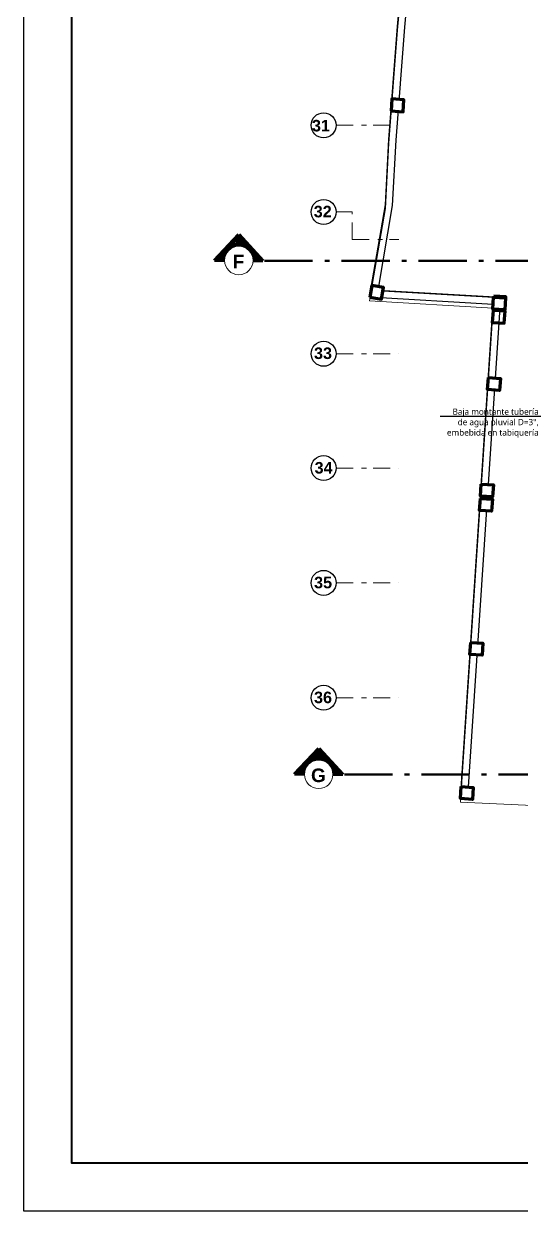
# Model space of a CAD drawing. Header units: millimetres. Extents: x 1 to 121, y 0 to 90.
# Drawn here: x 0.76 to 11.09, y -0.05 to 24.64 of the extents above; entities that cross this region are included whole.
import ezdxf
from ezdxf import colors
from ezdxf.entities.mleader import LeaderData, LeaderLine
from ezdxf.enums import TextEntityAlignment as Align
from ezdxf.math import Vec2, Vec3

# ---------------------------------------------------------------- set-up
doc = ezdxf.new("R2010")
doc.units = ezdxf.units.MM
doc.set_wipeout_variables(frame=1)
for name, pattern in [('1CORTE', [1.5, 1, -0.25, 0, -0.25]), ('ACAD_ISO04W100', [30, 24, -3, 0, -3]), ('Dot & Dashed', [0.670278, 0.352778, -0.176389, 0, -0.141111])]:
    doc.linetypes.add(name, pattern=pattern)
for name, color, linetype, lineweight in [('1', 7, 'Continuous', 5), ('AA. Proyeccion Corte', 10, '1CORTE', 50), ('BUZON', 152, 'Continuous', 35), ('COLUMNAS 50', 32, 'Continuous', 70), ('CORTE_EJE', 31, 'ACAD_ISO04W100', 80), ('Cotas varias El', 253, 'Continuous', 13), ('GRAFO 0 BLANCO', 7, 'Continuous', 0), ('GRAFO 3', 22, 'Continuous', 30), ('GRAFO 4', 7, 'Continuous', 30), ('letras sr', 7, 'Continuous', 5), ('TEXTOS-SUBTITULO', 7, 'Continuous', 30)]:
    doc.layers.add(name, color=color, linetype=linetype, lineweight=lineweight)
doc.layers.add('JUNTAS - SUCUY', color=7, linetype='Continuous')
doc.styles.add('Generales', font='trebuc.ttf', dxfattribs={"height": 0.1})
doc.styles.add('GENERATED_STYLE_1', font='arialbd.ttf')
doc.styles.add('TURBO_BASS', font='swisseb.ttf')

# ---------------------------------------------------------------- blocks, each defined once
blk = doc.blocks.new('*U232')
at = {"lineweight": 40}
blk.add_wipeout([(0.003, 0.25), (0.253, 0.247), (0.25, -0.003), (0, 0)], dxfattribs=at).dxf.layer = 'JUNTAS - SUCUY'
at = {"layer": 'COLUMNAS 50'}
blk.add_lwpolyline([(0.003, 0.25), (0.253, 0.247), (0.25, -0.003), (0, 0)], close=True, dxfattribs=at)
blk = doc.blocks.new('*U237')
at = {"lineweight": 40}
blk.add_wipeout([(0.001, 0.25), (0.251, 0.249), (0.25, -0.001), (0, 0)], dxfattribs=at).dxf.layer = 'JUNTAS - SUCUY'
at = {"layer": 'COLUMNAS 50'}
blk.add_lwpolyline([(0.001, 0.25), (0.251, 0.249), (0.25, -0.001), (0, 0)], close=True, dxfattribs=at)
blk = doc.blocks.new('*U242')
at = {"lineweight": 40}
blk.add_wipeout([(-0.006, 0.25), (0.243, 0.256), (0.25, 0.006), (0, 0)], dxfattribs=at).dxf.layer = 'JUNTAS - SUCUY'
at = {"layer": 'COLUMNAS 50'}
blk.add_lwpolyline([(-0.006, 0.25), (0.243, 0.256), (0.25, 0.006), (0, 0)], close=True, dxfattribs=at)
blk = doc.blocks.new('*U243')
at = {"lineweight": 40}
blk.add_wipeout([(-0.029, 0.248), (0.219, 0.278), (0.248, 0.029), (0, 0)], dxfattribs=at).dxf.layer = 'JUNTAS - SUCUY'
at = {"layer": 'COLUMNAS 50'}
blk.add_lwpolyline([(-0.029, 0.248), (0.219, 0.278), (0.248, 0.029), (0, 0)], close=True, dxfattribs=at)

msp = doc.modelspace()

# ---------------------------------------------------------------- hatches: boundary and pattern name
at = {"layer": '1', "lineweight": 5}
h = msp.add_hatch(dxfattribs=at)
h.set_pattern_fill('_USER,_O', scale=0.02, angle=810, pattern_type=0)
h.set_pattern_definition([(90.373563, (156.34007, -36.650652), (0.019999575, 0.000130397), [])])
h.paths.add_polyline_path([(5.228, 20.011, -0.414214), (5.522, 19.713), (5.728, 19.711), (5.229, 20.256), (4.723, 19.718), (4.93, 19.717, -0.414214)])
h = msp.add_hatch(dxfattribs=at)
h.set_pattern_fill('_USER,_O', scale=0.02, angle=810, pattern_type=0)
h.set_pattern_definition([(90.373563, (156.34007, -36.650652), (0.019999575, 0.000130397), [])])
h.paths.add_polyline_path([(5.228, 20.011, -0.414214), (5.522, 19.713), (5.728, 19.711), (5.229, 20.256), (4.723, 19.718), (4.93, 19.717, -0.414214)])
h = msp.add_hatch(dxfattribs=at)
h.set_pattern_fill('_USER,_O', scale=0.02, angle=810, pattern_type=0)
h.set_pattern_definition([(90.373563, (156.34007, -36.650652), (0.019999575, 0.000130397), [])])
h.paths.add_polyline_path([(5.228, 20.011, -0.414214), (5.522, 19.713), (5.728, 19.711), (5.229, 20.256), (4.723, 19.718), (4.93, 19.717, -0.414214)])
h = msp.add_hatch(dxfattribs=at)
h.set_pattern_fill('_USER,_O', scale=0.02, angle=810, pattern_type=0)
h.set_pattern_definition([(90.373563, (156.34007, -36.650652), (0.019999575, 0.000130397), [])])
h.paths.add_polyline_path([(5.228, 20.011, -0.414214), (5.522, 19.713), (5.728, 19.711), (5.229, 20.256), (4.723, 19.718), (4.93, 19.717, -0.414214)])
h = msp.add_hatch(dxfattribs=at)
h.set_pattern_fill('_USER,_O', scale=0.02, angle=810, pattern_type=0)
h.set_pattern_definition([(90.373563, (157.998864, -47.331901), (0.019999575, 0.000130397), [])])
h.paths.add_polyline_path([(6.887, 9.329, -0.414214), (7.181, 9.032), (7.387, 9.03), (6.888, 9.575), (6.382, 9.037), (6.589, 9.035, -0.414214)])
h = msp.add_hatch(dxfattribs=at)
h.set_pattern_fill('_USER,_O', scale=0.02, angle=810, pattern_type=0)
h.set_pattern_definition([(90.373563, (157.998864, -47.331901), (0.019999575, 0.000130397), [])])
h.paths.add_polyline_path([(6.887, 9.329, -0.414214), (7.181, 9.032), (7.387, 9.03), (6.888, 9.575), (6.382, 9.037), (6.589, 9.035, -0.414214)])

# ---------------------------------------------------------------- linework, layer by layer
at = {"color": 7}
msp.add_lwpolyline([(0.76, 89.953), (120.76, 89.953), (120.76, -0.047), (0.76, -0.047), (0.76, 89.953)], dxfattribs=at)
at = {"color": 7, "lineweight": 40}
msp.add_lwpolyline([(1.76, 88.953), (119.76, 88.953), (119.76, 0.953), (1.76, 0.953)], close=True, dxfattribs=at)
at = {"layer": '1', "color": 7}
for centre in [(5.226, 19.717), (5.226, 19.717), (5.226, 19.717), (5.226, 19.717), (6.885, 9.035), (6.885, 9.035)]:
    msp.add_circle(centre, 0.296, dxfattribs=at)
at = {"layer": 'AA. Proyeccion Corte', "color": 7}
for p, q in [((16.359, 19.711), (5.522, 19.711)), ((16.359, 19.711), (5.522, 19.711)), ((13.218, 9.03), (7.181, 9.03))]:
    msp.add_line(p, q, dxfattribs=at)
at = {"layer": 'BUZON'}
for points in [[(10.519, 18.954), (8.218, 19.089)], [(10.656, 18.669), (10.66, 18.72)]]:
    msp.add_lwpolyline(points, dxfattribs=at)
at = {"layer": 'COLUMNAS 50'}
for points in [[(10.524, 18.978), (10.51, 18.729), (10.759, 18.714), (10.774, 18.964), (10.524, 18.978)], [(10.506, 18.679), (10.49, 18.429), (10.739, 18.413), (10.756, 18.662), (10.506, 18.679)]]:
    msp.add_lwpolyline(points, dxfattribs=at)
at = {"layer": 'CORTE_EJE', "color": 7, "linetype": 'ACAD_ISO04W100', "ltscale": 0.8}
for points in [[(4.93, 19.717), (4.723, 19.718), (5.229, 20.256), (5.728, 19.711), (5.522, 19.713)], [(4.93, 19.717), (4.723, 19.718), (5.229, 20.256), (5.728, 19.711), (5.522, 19.713)], [(4.93, 19.717), (4.723, 19.718), (5.229, 20.256), (5.728, 19.711), (5.522, 19.713)], [(4.93, 19.717), (4.723, 19.718), (5.229, 20.256), (5.728, 19.711), (5.522, 19.713)], [(6.589, 9.035), (6.382, 9.037), (6.888, 9.575), (7.387, 9.03), (7.181, 9.032)], [(6.589, 9.035), (6.382, 9.037), (6.888, 9.575), (7.387, 9.03), (7.181, 9.032)]]:
    msp.add_lwpolyline(points, dxfattribs=at)
at = {"layer": 'Cotas varias El', "linetype": 'Dot & Dashed'}
for p, q in [((7.247, 22.528), (8.552, 22.528)), ((7.582, 20.153), (8.552, 20.153)), ((7.247, 17.778), (8.552, 17.778)), ((7.247, 15.403), (8.552, 15.403)), ((7.247, 13.016), (8.552, 13.016)), ((7.247, 10.628), (8.552, 10.628))]:
    msp.add_line(p, q, dxfattribs=at)
msp.add_lwpolyline([(7.582, 20.153), (7.582, 20.726), (7.247, 20.726)], dxfattribs=at)
at = {"layer": 'GRAFO 0 BLANCO', "color": 7}
for p, q in [((8.524, 24.504), (8.823, 27.953)), ((8.341, 22.155), (8.524, 24.504)), ((8.271, 20.8), (8.341, 22.155)), ((7.943, 18.879), (8.271, 20.8)), ((10.51, 18.729), (7.943, 18.879)), ((9.829, 8.456), (10.51, 18.729)), ((64.813, 5.837), (9.829, 8.456))]:
    msp.add_line(p, q, dxfattribs=at)
at = {"layer": 'GRAFO 3', "color": 7, "linetype": 'Continuous'}
for p, q in [((8.524, 24.58), (8.823, 28.029)), ((8.674, 24.568), (8.973, 28.017)), ((8.341, 22.231), (8.524, 24.58)), ((8.491, 22.221), (8.674, 24.568)), ((8.271, 20.876), (8.341, 22.231)), ((8.42, 20.86), (8.491, 22.221)), ((7.943, 18.955), (8.271, 20.876)), ((8.119, 19.095), (8.42, 20.86)), ((10.669, 18.946), (8.119, 19.095)), ((10.51, 18.805), (7.943, 18.955)), ((9.829, 8.532), (10.51, 18.805)), ((9.989, 8.675), (10.669, 18.946))]:
    msp.add_line(p, q, dxfattribs=at)
at = {"layer": 'GRAFO 4', "linetype": 'Continuous'}
for centre in [(6.987, 22.528), (6.987, 20.726), (6.987, 17.778), (6.987, 15.403), (6.987, 13.016), (6.987, 10.628)]:
    msp.add_circle(centre, 0.26, dxfattribs=at)

# ---------------------------------------------------------------- texts
at = {"char_height": 0.24, "width": 1.011031258713047e-14, "attachment_point": 9, "rotation": 0, "style": 'GENERATED_STYLE_1'}
for s, insert in [('31', (7.118, 22.397)), ('32', (7.155, 20.611)), ('33', (7.161, 17.666)), ('34', (7.173, 15.285)), ('35', (7.162, 12.899)), ('36', (7.161, 10.511))]:
    msp.add_mtext(s, dxfattribs=dict(at, insert=insert))
at = {"layer": 'TEXTOS-SUBTITULO', "style": 'TURBO_BASS'}
for s, p in [('F', (5.22, 19.555)), ('F', (5.22, 19.555)), ('G', (6.879, 8.874))]:
    msp.add_text(s, height=0.283, rotation=360, dxfattribs=at).set_placement(p, align=Align.CENTER)

# ---------------------------------------------------------------- leaders
at = {"layer": 'letras sr'}
ml = msp.add_multileader_mtext('Standard', dxfattribs=at)
ml.set_content('Baja montante tubería \\Pde agua pluvial D=3",\\P embebida en tabiquería', color=256, style='Generales')
ml.set_leader_properties()
ml.build(insert=Vec2(0, 0))
ml.multileader.update_dxf_attribs({"text_right_attachment_type": 6, "dogleg_length": 0.36, "arrow_head_size": 0.1})
ctx = ml.context
ctx.base_point, ctx.char_height, ctx.arrow_head_size, ctx.landing_gap_size, ctx.plane_origin = Vec3(9.397, 16.556), 0.13, 0.1, 0.09, Vec3(7.081, 17.498)
ctx.right_attachment, ctx.text_align_type = 6, 2
notes = []
notes.append((ctx, [(1, (1, 1, 0), (11.726, 16.473), (-1, 0), 0.183, [(0, [(12.167, 16.956)], 0, [])])]))
ctx.mtext.insert, ctx.mtext.rotation, ctx.mtext.alignment, ctx.mtext.flow_direction = Vec3(11.454, 16.64), 6.283185, 3, 5
for ctx, leaders in notes:
    for number, flags, end, landing, length, lines in leaders:
        leader = LeaderData()
        leader.index, (leader.has_last_leader_line, leader.has_dogleg_vector, leader.attachment_direction) = number, flags
        leader.last_leader_point, leader.dogleg_vector, leader.dogleg_length = Vec3(end), Vec3(landing), length
        for number, points, colour, breaks in lines:
            line = LeaderLine()
            line.index, line.vertices, line.color, line.breaks = number, Vec3.list(points), colors.encode_raw_color(colour), breaks
            leader.lines.append(line)
        ctx.leaders.append(leader)

# ---------------------------------------------------------------- next in the draw order: block references
at = {"layer": 'JUNTAS - SUCUY', "color": 2, "lineweight": 40, "xscale": -1, "rotation": 177.1002786268903}
for name, p in [('*U242', (8.407, 23.075)), ('*U243', (7.985, 19.201))]:
    msp.add_blockref(name, p, dxfattribs=at)
at = {"layer": 'JUNTAS - SUCUY', "color": 2, "lineweight": 40, "rotation": 356.9088617899307}
for name, p in [('*U237', (10.499, 18.705)), ('*U232', (10.392, 17.033)), ('*U232', (10.226, 14.52)), ('*U232', (10.027, 11.526)), ('*U232', (9.829, 8.532))]:
    msp.add_blockref(name, p, dxfattribs=at)

# ---------------------------------------------------------------- next in the draw order: block references
msp.add_blockref('*U232', (10.246, 14.818), dxfattribs=at)

doc.saveas('drawing.dxf')
